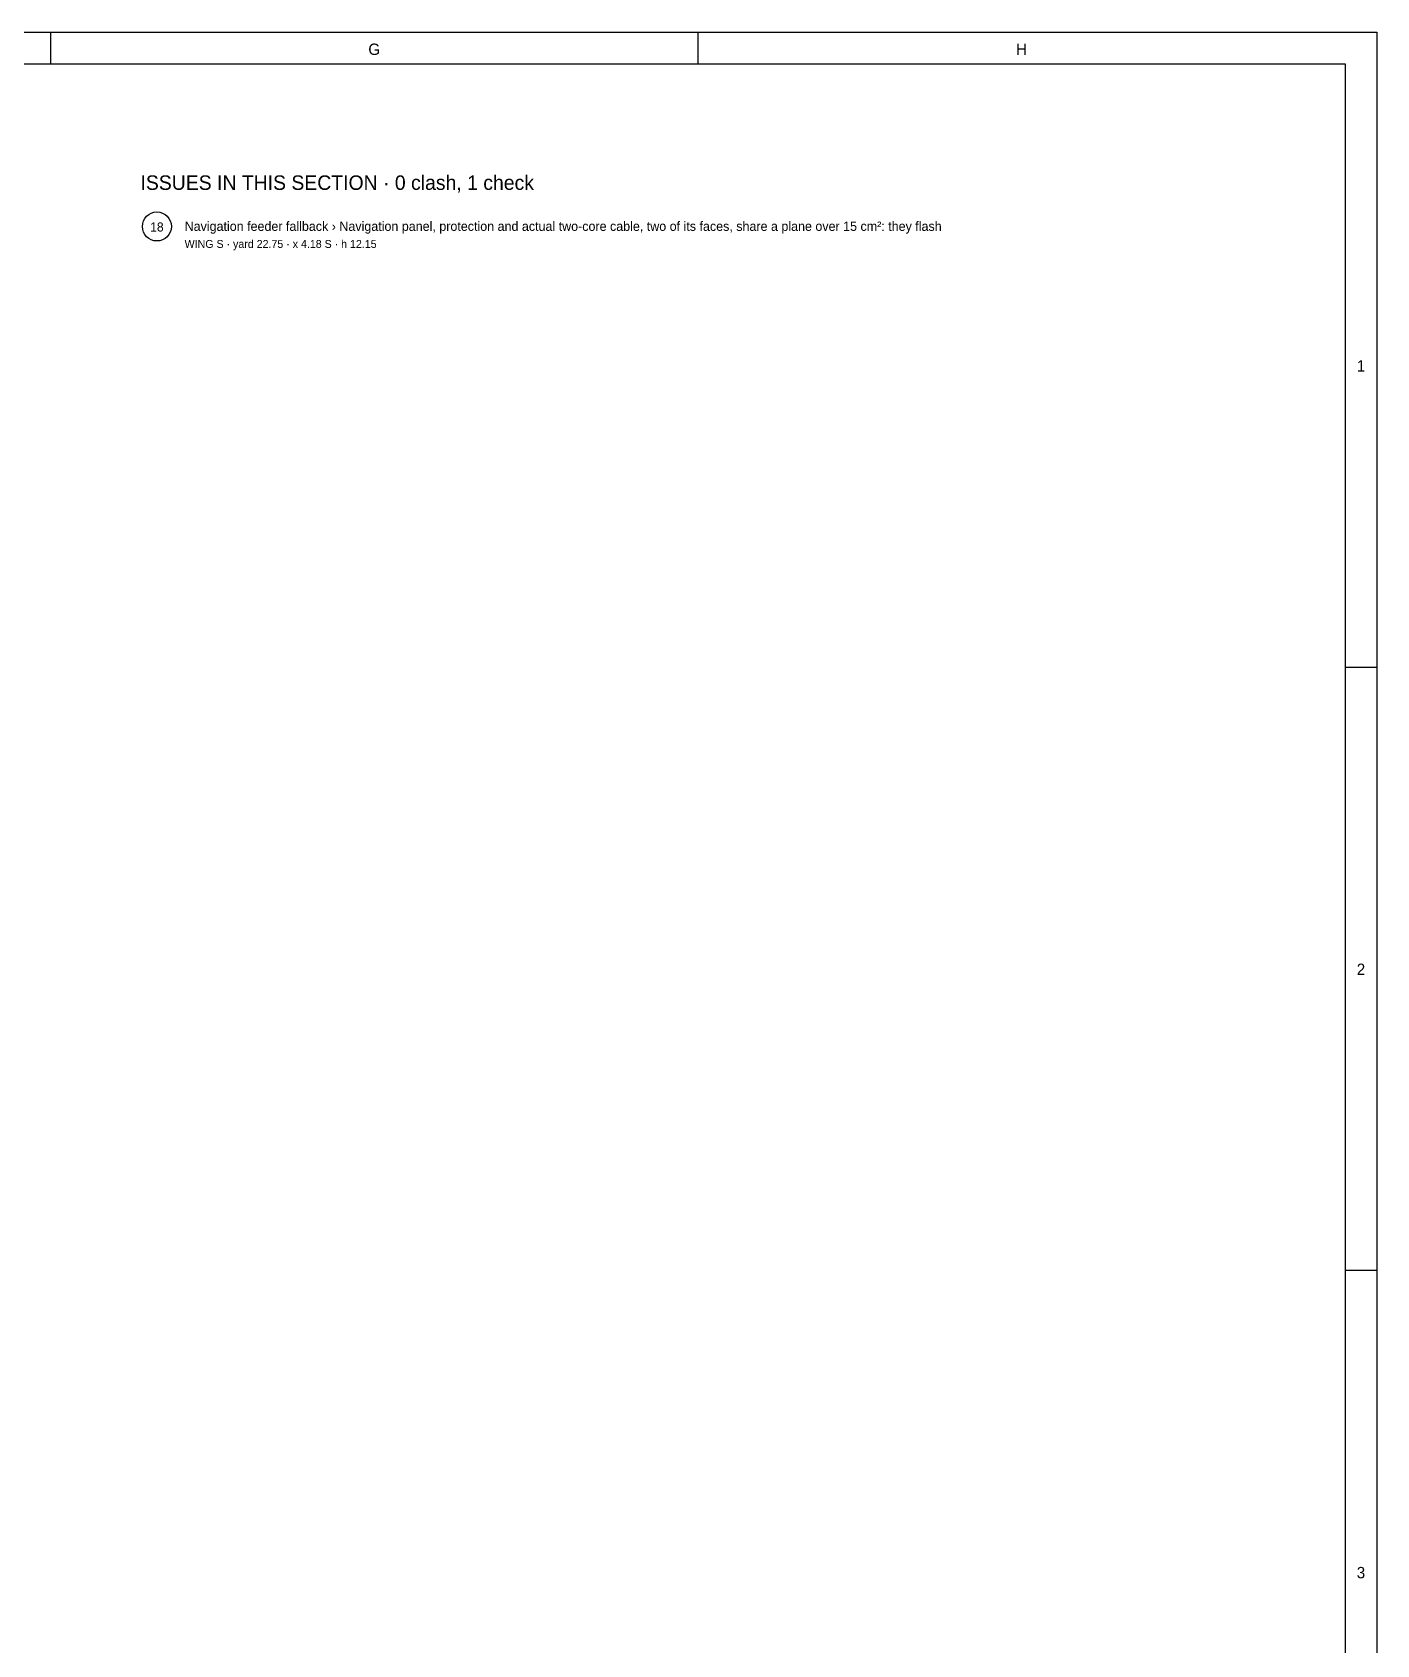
# Model space of a CAD drawing. Extents: x 5 to 836, y 5 to 589.
# Drawn here: x 622.8 to 836, y 333.3 to 589 of the extents above; entities that cross this region are included whole.
import ezdxf
from ezdxf.enums import TextEntityAlignment as Align

# ---------------------------------------------------------------- set-up
doc = ezdxf.new("R2010")
doc.units = 0
for name, color, linetype in [('CHECK', 40, 'CONTINUOUS'), ('CHECK-TEXT', 40, 'CONTINUOUS'), ('FRAME', 7, 'CONTINUOUS'), ('TEXT', 7, 'CONTINUOUS'), ('THIN', 7, 'CONTINUOUS')]:
    doc.layers.add(name, color=color, linetype=linetype)

msp = doc.modelspace()

# ---------------------------------------------------------------- linework, layer by layer
at = {"layer": 'CHECK'}
msp.add_circle((642.6, 558.2), 2.3, dxfattribs=at)
at = {"layer": 'FRAME'}
for p, q in [((10, 584), (831, 584)), ((831, 584), (831, 10))]:
    msp.add_line(p, q, dxfattribs=at)
at = {"layer": 'THIN'}
for p, q in [((5, 589), (836, 589)), ((625.75, 589), (625.75, 584)), ((728.38, 589), (728.38, 584)), ((836, 589), (836, 5)), ((831, 488.33), (836, 488.33)), ((831, 392.67), (836, 392.67))]:
    msp.add_line(p, q, dxfattribs=at)

# ---------------------------------------------------------------- texts
at = {"layer": 'CHECK-TEXT'}
msp.add_text('18', height=1.44, dxfattribs=at).set_placement((642.6, 557.4), align=Align.CENTER)
msp.add_text('WING S · yard 22.75 · x 4.18 S · h 12.15', height=1.26, dxfattribs=at).set_placement((647, 554.8))
at = {"layer": 'TEXT'}
for s, p in [('G', (677.06, 585.4)), ('H', (779.69, 585.4)), ('1', (833.5, 535.17)), ('2', (833.5, 439.5)), ('3', (833.5, 343.83))]:
    msp.add_text(s, height=1.8, dxfattribs=at).set_placement(p, align=Align.CENTER)
for s, height, p in [('ISSUES IN THIS SECTION · 0 clash, 1 check', 2.3, (640, 564)), ('Navigation feeder fallback › Navigation panel, protection and actual two-core cable, two of its faces, share a plane over 15 cm²: they flash', 1.48, (647, 557.5))]:
    msp.add_text(s, height=height, dxfattribs=at).set_placement(p)

doc.saveas('drawing.dxf')
